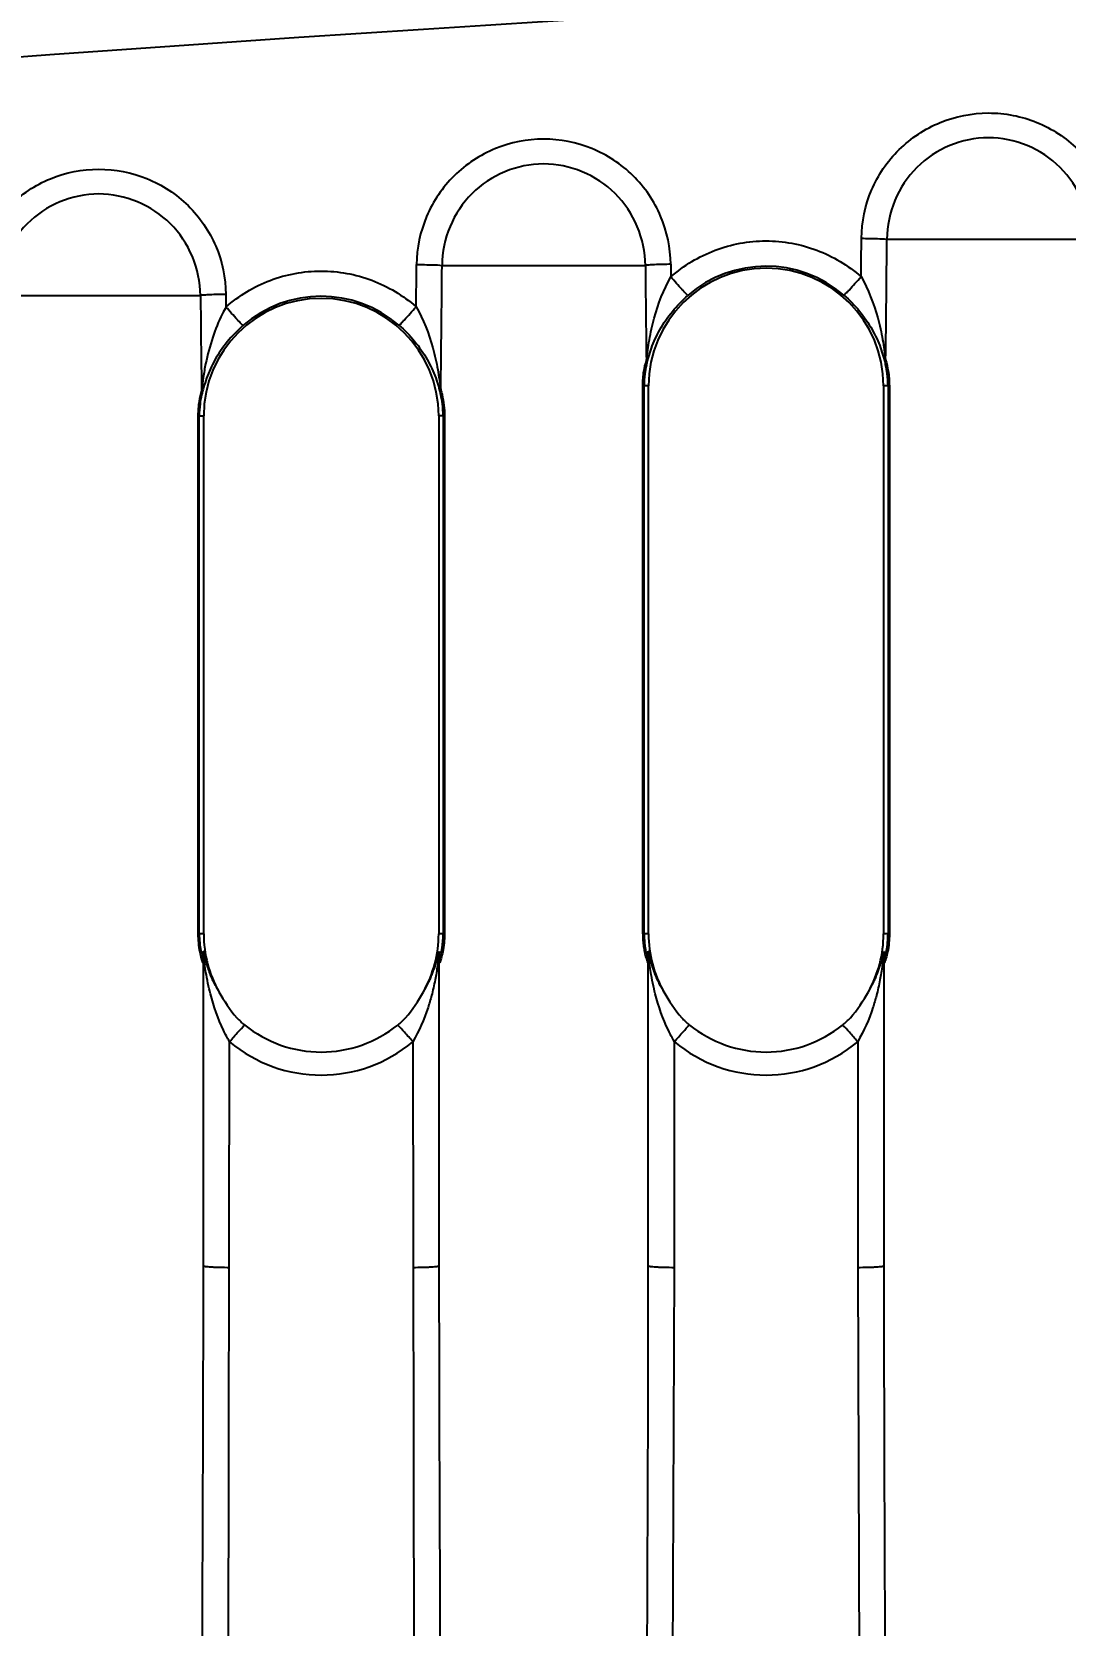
# Model space of a CAD drawing. Header units: millimetres. Extents: x 1147 to 12155, y -6137 to -4403.
# Drawn here: x 3959.4 to 3999.1, y -5185.3 to -5124.1 of the extents above; entities that cross this region are included whole.
import ezdxf

# ---------------------------------------------------------------- set-up
doc = ezdxf.new("R2010")
doc.units = ezdxf.units.MM
doc.header["$LTSCALE"] = 16.335
doc.header["$PDMODE"] = 3
doc.header["$PDSIZE"] = 0.3125
doc.linetypes.add('HIDDEN', pattern=[0.2, 0.1, -0.1])
doc.layers.get('0').update_dxf_attribs({"linetype": 'CONTINUOUS'})
doc.layers.get('Defpoints').update_dxf_attribs({"linetype": 'CONTINUOUS'})
doc.layers.add('DEFAULT_2', color=8, linetype='HIDDEN')
doc.styles.get("Standard").update_dxf_attribs({"font": 'txt', "width": 0.8})
doc.dimstyles.get("Standard").update_dxf_attribs({"dimtxt": 0.15625, "dimasz": 0.1875, "dimexe": 0.125, "dimexo": 0.0625, "dimtad": 0, "dimtih": 1, "dimtoh": 1, "dimdsep": 46, "dimtxsty": 'Standard', "dimcen": 0.09, "dimadec": 0, "dimazin": 0, "dimtp": 0.01, "dimtm": 0.01, "dimtfac": 1, "dimtofl": 0, "dimtmove": 0, "dimatfit": 3, "dimfxl": 0, "dimtolj": 1, "dimarcsym": 0})

# ---------------------------------------------------------------- blocks, each defined once
blk = doc.blocks.new('*D715')
at = {"color": 4, "lineweight": -2}
blk.add_line((3856.578, -5108.772), (3814.98, -5108.772), dxfattribs=at)
at = {"layer": 'Defpoints', "color": 0}
for p in [(3814.98, -5108.772), (3856.641, -5108.772), (4103.729, -5263.772)]:
    blk.add_point(p, dxfattribs=at)
at = {"color": 6, "insert": (3801.113, -5108.772), "char_height": 8, "attachment_point": 5}
blk.add_mtext('\\A1;155.00', dxfattribs=at)
blk = doc.blocks.new('*D716')
at = {"color": 4, "lineweight": -2}
blk.add_line((3858.666, -5058.772), (3814.98, -5058.772), dxfattribs=at)
at = {"layer": 'Defpoints', "color": 0}
for p in [(3814.98, -5058.772), (3858.729, -5058.772), (4103.729, -5263.772)]:
    blk.add_point(p, dxfattribs=at)
at = {"color": 6, "insert": (3800.58, -5058.772), "char_height": 8, "attachment_point": 5}
blk.add_mtext('\\A1;205.00', dxfattribs=at)
blk = doc.blocks.new('*D721')
at = {"color": 4, "lineweight": -2}
blk.add_line((3858.729, -5054.498), (3858.729, -5013.344), dxfattribs=at)
at = {"layer": 'Defpoints', "color": 0}
for p in [(3858.729, -5013.344), (3858.729, -5054.56), (4103.729, -5263.772)]:
    blk.add_point(p, dxfattribs=at)
at = {"color": 6, "insert": (3858.729, -4998.41), "char_height": 8, "attachment_point": 5, "rotation": 90}
blk.add_mtext('\\A1;245.00', dxfattribs=at)

msp = doc.modelspace()

# ---------------------------------------------------------------- linework, layer by layer
at = {"color": 7, "linetype": 'Continuous'}
for p, q in [((3992.236, -5132.028), (4000.048, -5132.028)), ((3975.143, -5133.034), (3982.955, -5133.034)), ((3983.93, -5132.992), (3983.935, -5133.476)), ((3958.05, -5134.19), (3965.862, -5134.19)), ((3966.837, -5134.148), (3966.841, -5134.634)), ((3982.856, -5158.724), (3982.856, -5137.659)), ((3983.08, -5137.659), (3982.856, -5137.659)), ((3982.908, -5158.724), (3982.908, -5137.659)), ((3983.08, -5158.724), (3983.08, -5137.659)), ((3992.107, -5137.659), (3992.107, -5158.724)), ((3992.331, -5137.659), (3992.107, -5137.659)), ((3992.279, -5137.659), (3992.279, -5158.724)), ((3992.331, -5137.659), (3992.331, -5158.724)), ((3965.763, -5138.815), (3965.763, -5158.724)), ((3965.763, -5138.815), (3965.986, -5138.815)), ((3965.815, -5158.724), (3965.815, -5138.815)), ((3965.986, -5158.724), (3965.986, -5138.815)), ((3975.014, -5138.815), (3975.014, -5158.724)), ((3975.238, -5138.815), (3975.014, -5138.815)), ((3975.186, -5138.815), (3975.186, -5158.724)), ((3975.238, -5138.815), (3975.238, -5158.724)), ((3965.986, -5158.724), (3965.763, -5158.724)), ((3975.238, -5158.724), (3975.014, -5158.724)), ((3983.08, -5158.724), (3982.856, -5158.724)), ((3992.331, -5158.724), (3992.107, -5158.724)), ((3965.975, -5171.486), (3965.975, -5159.543)), ((3975.025, -5159.543), (3975.025, -5171.486)), ((3983.069, -5171.486), (3983.069, -5159.543)), ((3992.118, -5159.543), (3992.118, -5171.486)), ((3966.919, -5202.464), (3966.981, -5162.868)), ((3974.019, -5162.867), (3974.081, -5202.464)), ((3984.074, -5171.551), (3984.074, -5162.867)), ((3991.113, -5162.868), (3991.113, -5171.551)), ((3983.994, -5192.144), (3984.074, -5171.551)), ((3991.113, -5171.551), (3991.193, -5192.144))]:
    msp.add_line(p, q, dxfattribs=at)
for centre, radius, start, end in [((4103.729, -7118.947), 1999.166, 85.604565, 94.395435), ((3607.441, -5128.441), 383.833, 359.24952, 359.4696), ((3310.226, -5126.984), 682.029, 359.186287, 359.576278), ((3588.109, -5129.421), 386.072, 359.2278, 359.46887), ((3283.738, -5127.944), 691.424, 359.181435, 359.578263), ((4666.552, -5127.293), 683.621, 180.481176, 180.787385), ((3987.594, -5137.659), 4.514, 0, 180), ((3987.593, -5137.647), 4.581, 49.22986, 130.97117), ((4659.041, -5128.295), 693.203, 180.487246, 180.789059), ((3970.5, -5138.815), 4.514, 0, 180), ((3970.499, -5138.803), 4.581, 49.25667, 130.97803), ((3970.5, -5158.724), 4.514, 180, 209.49636), ((3970.5, -5158.724), 4.514, 330.52448, 0), ((3987.594, -5158.724), 4.514, 180, 209.49636), ((3987.594, -5158.724), 4.514, 330.52448, 0), ((3942.024, -5158.64), 23.951, 357.63078, 357.9937), ((3941.755, -5158.632), 24.22, 357.99624, 358.19287), ((3998.81, -5158.646), 23.784, 181.80586, 182.19329), ((3959.118, -5158.64), 23.951, 357.63078, 357.9937), ((3958.849, -5158.632), 24.22, 357.99624, 358.19287), ((4015.903, -5158.646), 23.784, 181.80586, 182.19329), ((3965.033, -5159.827), 0.942, 4.03262, 12.04806), ((3975.967, -5159.827), 0.942, 167.95406, 175.97322), ((4000.931, -5158.563), 25.907, 182.19787, 182.36149), ((3982.127, -5159.827), 0.942, 4.03262, 12.04806), ((3993.06, -5159.827), 0.942, 167.95406, 175.97322), ((4018.024, -5158.563), 25.907, 182.19787, 182.36149), ((3970.664, -5158.509), 4.763, 207.40745, 210.77484), ((3970.436, -5158.562), 4.65, 329.16958, 334.20287), ((3987.758, -5158.509), 4.763, 207.40745, 210.77484), ((3987.53, -5158.562), 4.65, 329.16958, 334.20287), ((3970.5, -5158.675), 5.474, 229.99069, 310.01103), ((3987.594, -5158.675), 5.474, 229.98876, 310.0094)]:
    msp.add_arc(centre, radius, start, end, dxfattribs=at)
for points, knots in [([(3991.258, -5131.994), (3991.268, -5131.365), (3991.463, -5130.407), (3992.073, -5129.295), (3992.887, -5128.32), (3994.238, -5127.427), (3995.826, -5127.116), (3997.09, -5127.239), (3998.307, -5127.601), (3999.661, -5128.49), (4000.753, -5130.087), (4001.016, -5131.358), (4001.022, -5131.988)], [0, 0, 0, 0, 0.124827, 0.187561, 0.250287, 0.375164, 0.500026, 0.562762, 0.625497, 0.750359, 0.875208, 1, 1, 1, 1]), ([(3983.93, -5132.992), (3983.924, -5132.363), (3983.659, -5131.092), (3982.566, -5129.494), (3980.947, -5128.429), (3979.045, -5128.059), (3977.144, -5128.433), (3975.526, -5129.501), (3974.435, -5131.1), (3974.171, -5132.371), (3974.165, -5133)], [0, 0, 0, 0, 0.12495, 0.249941, 0.374962, 0.499983, 0.625006, 0.750029, 0.875025, 1, 1, 1, 1]), ([(4000.048, -5132.028), (4000.043, -5131.52), (3999.826, -5130.498), (3998.965, -5129.197), (3997.663, -5128.341), (3996.137, -5128.023), (3994.612, -5128.342), (3993.312, -5129.2), (3992.455, -5130.501), (3992.24, -5131.521), (3992.236, -5132.028)], [0, 0, 0, 0, 0.125395, 0.25051, 0.3755, 0.500289, 0.625066, 0.749964, 0.874886, 1, 1, 1, 1]), ([(3957.071, -5134.157), (3957.077, -5133.527), (3957.34, -5132.257), (3958.433, -5130.66), (3960.048, -5129.59), (3961.949, -5129.215), (3963.852, -5129.584), (3965.472, -5130.649), (3966.566, -5132.247), (3966.831, -5133.518), (3966.837, -5134.148)], [0, 0, 0, 0, 0.124924, 0.249823, 0.374827, 0.499874, 0.624921, 0.749963, 0.874986, 1, 1, 1, 1]), ([(3982.955, -5133.034), (3982.95, -5132.525), (3982.733, -5131.504), (3981.872, -5130.203), (3980.569, -5129.346), (3979.044, -5129.029), (3977.519, -5129.348), (3976.219, -5130.206), (3975.362, -5131.507), (3975.147, -5132.527), (3975.143, -5133.034)], [0, 0, 0, 0, 0.125397, 0.250517, 0.375515, 0.500308, 0.625087, 0.749981, 0.874892, 1, 1, 1, 1]), ([(3965.862, -5134.19), (3965.857, -5133.682), (3965.639, -5132.66), (3964.778, -5131.359), (3963.476, -5130.503), (3961.95, -5130.185), (3960.425, -5130.504), (3959.125, -5131.362), (3958.268, -5132.663), (3958.054, -5133.683), (3958.05, -5134.19)], [0, 0, 0, 0, 0.125398, 0.250525, 0.37553, 0.500329, 0.625107, 0.749995, 0.874898, 1, 1, 1, 1]), ([(3983.935, -5133.476), (3984.432, -5133.04), (3985.593, -5132.338), (3987.587, -5131.974), (3989.581, -5132.335), (3990.744, -5133.033), (3991.242, -5133.468)], [0, 0, 0, 0, 0.249977, 0.500021, 0.750057, 1, 1, 1, 1]), ([(3991.258, -5131.994), (3991.465, -5131.996), (3991.791, -5132.006), (3992.118, -5132.011), (3992.236, -5132.028)], [0, 0, 0, 0, 0.634543, 1, 1, 1, 1]), ([(3974.165, -5133), (3974.372, -5133.002), (3974.697, -5133.012), (3975.025, -5133.017), (3975.143, -5133.034)], [0, 0, 0, 0, 0.634481, 1, 1, 1, 1]), ([(3983.93, -5132.993), (3983.724, -5132.995), (3983.442, -5132.999), (3983.117, -5133.018), (3982.998, -5133.026), (3982.955, -5133.034)], [0, 0, 0, 0, 0.633366, 0.866805, 1, 1, 1, 1]), ([(3966.841, -5134.634), (3967.338, -5134.197), (3968.499, -5133.496), (3970.492, -5133.131), (3972.486, -5133.492), (3973.648, -5134.19), (3974.146, -5134.624)], [0, 0, 0, 0, 0.249978, 0.500023, 0.750061, 1, 1, 1, 1]), ([(3982.996, -5136.687), (3983.027, -5136.424), (3983.1, -5135.876), (3983.346, -5134.782), (3983.654, -5133.971), (3983.935, -5133.476)], [0, 0, 0, 0, 0.236392, 0.49271, 1, 1, 1, 1]), ([(3984.589, -5134.188), (3984.58, -5134.185), (3984.557, -5134.16), (3984.51, -5134.116), (3984.444, -5134.045), (3984.321, -5133.913), (3984.149, -5133.721), (3984.007, -5133.559), (3983.935, -5133.476)], [0, 0, 0, 0, 0.030861, 0.099402, 0.201469, 0.33276, 0.657763, 1, 1, 1, 1]), ([(3990.584, -5134.178), (3990.593, -5134.175), (3990.614, -5134.153), (3990.658, -5134.115), (3990.721, -5134.049), (3990.842, -5133.921), (3991.018, -5133.724), (3991.165, -5133.557), (3991.242, -5133.468)], [0, 0, 0, 0, 0.02761, 0.089183, 0.183594, 0.309497, 0.637711, 1, 1, 1, 1]), ([(3991.242, -5133.468), (3991.524, -5133.962), (3991.834, -5134.772), (3992.081, -5135.864), (3992.153, -5136.41), (3992.186, -5136.67)], [0, 0, 0, 0, 0.508347, 0.765178, 1, 1, 1, 1]), ([(3966.837, -5134.148), (3966.631, -5134.15), (3966.348, -5134.155), (3966.024, -5134.174), (3965.905, -5134.182), (3965.862, -5134.19)], [0, 0, 0, 0, 0.633466, 0.866877, 1, 1, 1, 1]), ([(3982.998, -5136.859), (3983.053, -5136.642), (3983.183, -5136.176), (3983.624, -5135.218), (3984.16, -5134.561), (3984.589, -5134.188)], [0, 0, 0, 0, 0.213282, 0.459553, 1, 1, 1, 1]), ([(3990.584, -5134.178), (3991.016, -5134.55), (3991.555, -5135.208), (3991.999, -5136.165), (3992.129, -5136.631), (3992.186, -5136.845)], [0, 0, 0, 0, 0.541869, 0.78862, 1, 1, 1, 1]), ([(3966.841, -5134.634), (3966.791, -5134.723), (3966.593, -5135.097), (3966.434, -5135.49), (3966.333, -5135.793)], [0, 0, 0, 0, 0.244032, 1, 1, 1, 1]), ([(3967.495, -5135.345), (3967.486, -5135.341), (3967.464, -5135.316), (3967.417, -5135.273), (3967.35, -5135.201), (3967.227, -5135.07), (3967.056, -5134.878), (3966.914, -5134.717), (3966.841, -5134.634)], [0, 0, 0, 0, 0.030914, 0.099545, 0.201705, 0.333053, 0.657983, 1, 1, 1, 1]), ([(3973.489, -5135.333), (3973.498, -5135.331), (3973.519, -5135.309), (3973.562, -5135.271), (3973.626, -5135.204), (3973.747, -5135.076), (3973.923, -5134.88), (3974.07, -5134.713), (3974.146, -5134.624)], [0, 0, 0, 0, 0.027665, 0.089254, 0.183664, 0.30955, 0.637713, 1, 1, 1, 1]), ([(3974.146, -5134.624), (3974.428, -5135.118), (3974.738, -5135.928), (3974.986, -5137.018), (3975.058, -5137.562), (3975.091, -5137.822)], [0, 0, 0, 0, 0.508656, 0.765629, 1, 1, 1, 1]), ([(3967.495, -5135.345), (3967.274, -5135.537), (3966.875, -5135.95), (3966.409, -5136.639), (3966.132, -5137.241), (3965.985, -5137.7), (3965.932, -5137.917), (3965.905, -5138.014)], [0, 0, 0, 0, 0.278654, 0.542179, 0.787449, 0.904659, 1, 1, 1, 1]), ([(3973.489, -5135.333), (3973.92, -5135.705), (3974.46, -5136.363), (3974.904, -5137.32), (3975.035, -5137.784), (3975.091, -5137.998)], [0, 0, 0, 0, 0.542254, 0.789136, 1, 1, 1, 1]), ([(3966.333, -5135.793), (3966.221, -5136.13), (3966.088, -5136.644), (3965.963, -5137.332), (3965.926, -5137.674), (3965.903, -5137.841)], [0, 0, 0, 0, 0.507878, 0.758462, 1, 1, 1, 1]), ([(3982.856, -5137.659), (3982.86, -5137.472), (3982.877, -5137.143), (3982.956, -5136.823), (3982.996, -5136.687)], [0, 0, 0, 0, 0.569472, 1, 1, 1, 1]), ([(3982.998, -5136.859), (3982.969, -5136.973), (3982.927, -5137.24), (3982.908, -5137.508), (3982.908, -5137.659)], [0, 0, 0, 0, 0.438364, 1, 1, 1, 1]), ([(3992.186, -5136.67), (3992.227, -5136.806), (3992.308, -5137.132), (3992.328, -5137.467), (3992.331, -5137.659)], [0, 0, 0, 0, 0.425763, 1, 1, 1, 1]), ([(3992.279, -5137.659), (3992.279, -5137.504), (3992.259, -5137.231), (3992.216, -5136.96), (3992.186, -5136.845)], [0, 0, 0, 0, 0.566417, 1, 1, 1, 1]), ([(3965.903, -5137.841), (3965.861, -5137.977), (3965.785, -5138.298), (3965.766, -5138.627), (3965.763, -5138.815)], [0, 0, 0, 0, 0.430296, 1, 1, 1, 1]), ([(3965.905, -5138.014), (3965.876, -5138.128), (3965.834, -5138.395), (3965.815, -5138.664), (3965.815, -5138.815)], [0, 0, 0, 0, 0.437848, 1, 1, 1, 1]), ([(3975.091, -5137.822), (3975.111, -5137.881), (3975.201, -5138.204), (3975.238, -5138.542), (3975.238, -5138.815)], [0, 0, 0, 0, 0.184598, 1, 1, 1, 1]), ([(3975.186, -5138.815), (3975.186, -5138.659), (3975.165, -5138.385), (3975.122, -5138.113), (3975.091, -5137.998)], [0, 0, 0, 0, 0.567677, 1, 1, 1, 1]), ([(3965.763, -5158.724), (3965.763, -5158.956), (3965.792, -5159.277), (3965.882, -5159.637), (3965.925, -5159.77), (3965.948, -5159.817)], [0, 0, 0, 0, 0.62494, 0.858559, 1, 1, 1, 1]), ([(3965.815, -5158.724), (3965.815, -5158.836), (3965.823, -5159.001), (3965.846, -5159.211), (3965.867, -5159.35), (3965.89, -5159.465), (3965.91, -5159.557), (3965.931, -5159.609), (3965.94, -5159.644), (3965.949, -5159.646)], [0, 0, 0, 0, 0.358861, 0.526331, 0.677358, 0.805571, 0.905305, 0.971566, 1, 1, 1, 1]), ([(3975.238, -5158.724), (3975.238, -5158.956), (3975.208, -5159.277), (3975.118, -5159.637), (3975.075, -5159.77), (3975.052, -5159.817)], [0, 0, 0, 0, 0.62537, 0.85881, 1, 1, 1, 1]), ([(3975.161, -5159.149), (3975.165, -5159.115), (3975.179, -5158.974), (3975.186, -5158.832), (3975.186, -5158.724)], [0, 0, 0, 0, 0.240833, 1, 1, 1, 1]), ([(3982.856, -5158.724), (3982.856, -5158.805), (3982.862, -5158.966), (3982.883, -5159.19), (3982.924, -5159.415), (3982.95, -5159.564), (3983.069, -5159.913), (3983.069, -5159.827)], [0, 0, 0, 0, 0.21499, 0.42121, 0.609642, 0.77114, 1, 1, 1, 1]), ([(3982.908, -5158.724), (3982.908, -5158.836), (3982.916, -5159.001), (3982.94, -5159.211), (3982.96, -5159.35), (3982.983, -5159.465), (3983.004, -5159.557), (3983.024, -5159.609), (3983.034, -5159.644), (3983.042, -5159.646)], [0, 0, 0, 0, 0.358861, 0.526331, 0.677358, 0.805571, 0.905305, 0.971566, 1, 1, 1, 1]), ([(3992.331, -5158.724), (3992.331, -5158.956), (3992.301, -5159.277), (3992.212, -5159.637), (3992.169, -5159.77), (3992.146, -5159.817)], [0, 0, 0, 0, 0.62537, 0.85881, 1, 1, 1, 1]), ([(3992.254, -5159.149), (3992.258, -5159.115), (3992.272, -5158.974), (3992.279, -5158.832), (3992.279, -5158.724)], [0, 0, 0, 0, 0.240833, 1, 1, 1, 1]), ([(3966.244, -5161.032), (3966.209, -5160.896), (3966.148, -5160.636), (3966.067, -5160.172), (3966.033, -5159.981), (3965.975, -5159.455), (3965.975, -5159.543)], [0, 0, 0, 0, 0.277863, 0.553857, 0.825932, 1, 1, 1, 1]), ([(3975.025, -5159.543), (3975.025, -5159.493), (3974.982, -5159.81), (3974.971, -5159.926), (3974.926, -5160.231), (3974.894, -5160.402), (3974.877, -5160.492)], [0, 0, 0, 0, 0.153621, 0.431395, 0.714866, 1, 1, 1, 1]), ([(3975.046, -5159.63), (3975.046, -5159.636), (3975.048, -5159.654), (3975.074, -5159.616), (3975.083, -5159.565), (3975.115, -5159.455), (3975.139, -5159.315), (3975.154, -5159.207), (3975.161, -5159.149)], [0, 0, 0, 0, 0.031532, 0.058615, 0.179548, 0.387287, 0.666665, 1, 1, 1, 1]), ([(3983.338, -5161.032), (3983.303, -5160.896), (3983.241, -5160.636), (3983.16, -5160.172), (3983.126, -5159.981), (3983.069, -5159.455), (3983.069, -5159.543)], [0, 0, 0, 0, 0.277863, 0.553857, 0.825932, 1, 1, 1, 1]), ([(3992.118, -5159.543), (3992.118, -5159.493), (3992.075, -5159.81), (3992.064, -5159.926), (3992.019, -5160.231), (3991.988, -5160.402), (3991.97, -5160.492)], [0, 0, 0, 0, 0.153621, 0.431395, 0.714866, 1, 1, 1, 1]), ([(3992.139, -5159.63), (3992.139, -5159.636), (3992.142, -5159.654), (3992.168, -5159.616), (3992.177, -5159.565), (3992.209, -5159.455), (3992.232, -5159.315), (3992.248, -5159.207), (3992.254, -5159.149)], [0, 0, 0, 0, 0.031532, 0.058615, 0.179548, 0.387287, 0.666665, 1, 1, 1, 1]), ([(3965.948, -5159.817), (3965.953, -5159.828), (3965.967, -5159.865), (3965.975, -5159.834), (3965.975, -5159.827)], [0, 0, 0, 0, 0.6255, 1, 1, 1, 1]), ([(3975.052, -5159.817), (3975.047, -5159.828), (3975.033, -5159.865), (3975.025, -5159.834), (3975.025, -5159.827)], [0, 0, 0, 0, 0.623231, 1, 1, 1, 1]), ([(3992.146, -5159.817), (3992.141, -5159.828), (3992.127, -5159.865), (3992.118, -5159.834), (3992.118, -5159.827)], [0, 0, 0, 0, 0.623231, 1, 1, 1, 1]), ([(3966.981, -5162.868), (3966.896, -5162.725), (3966.584, -5162.141), (3966.367, -5161.511), (3966.244, -5161.032)], [0, 0, 0, 0, 0.251672, 1, 1, 1, 1]), ([(3966.572, -5160.947), (3966.771, -5161.3), (3967.058, -5161.769), (3967.454, -5162.142), (3967.56, -5162.227)], [0, 0, 0, 0, 0.7496, 1, 1, 1, 1]), ([(3973.44, -5162.227), (3973.546, -5162.142), (3973.942, -5161.768), (3974.23, -5161.299), (3974.43, -5160.945)], [0, 0, 0, 0, 0.250413, 1, 1, 1, 1]), ([(3974.74, -5161.096), (3974.699, -5161.25), (3974.52, -5161.862), (3974.262, -5162.454), (3974.019, -5162.868)], [0, 0, 0, 0, 0.248534, 1, 1, 1, 1]), ([(3984.074, -5162.868), (3983.989, -5162.725), (3983.678, -5162.141), (3983.46, -5161.511), (3983.338, -5161.032)], [0, 0, 0, 0, 0.251672, 1, 1, 1, 1]), ([(3983.665, -5160.947), (3983.865, -5161.3), (3984.152, -5161.769), (3984.548, -5162.142), (3984.654, -5162.227)], [0, 0, 0, 0, 0.7496, 1, 1, 1, 1]), ([(3990.534, -5162.227), (3990.64, -5162.142), (3991.036, -5161.768), (3991.323, -5161.299), (3991.523, -5160.945)], [0, 0, 0, 0, 0.250413, 1, 1, 1, 1]), ([(3991.833, -5161.096), (3991.792, -5161.25), (3991.613, -5161.862), (3991.356, -5162.454), (3991.113, -5162.868)], [0, 0, 0, 0, 0.248534, 1, 1, 1, 1]), ([(3966.981, -5162.868), (3967.09, -5162.738), (3967.279, -5162.522), (3967.473, -5162.308), (3967.56, -5162.227)], [0, 0, 0, 0, 0.587437, 1, 1, 1, 1]), ([(3967.56, -5162.227), (3967.972, -5162.557), (3968.912, -5163.083), (3970.5, -5163.357), (3972.088, -5163.083), (3973.029, -5162.556), (3973.44, -5162.227)], [0, 0, 0, 0, 0.250025, 0.5, 0.74997, 1, 1, 1, 1]), ([(3974.019, -5162.868), (3973.915, -5162.744), (3973.726, -5162.527), (3973.533, -5162.313), (3973.44, -5162.227)], [0, 0, 0, 0, 0.561321, 1, 1, 1, 1]), ([(3984.074, -5162.868), (3984.184, -5162.738), (3984.373, -5162.521), (3984.566, -5162.308), (3984.654, -5162.227)], [0, 0, 0, 0, 0.587439, 1, 1, 1, 1]), ([(3984.654, -5162.227), (3985.065, -5162.556), (3986.005, -5163.083), (3987.594, -5163.357), (3989.182, -5163.083), (3990.122, -5162.557), (3990.534, -5162.227)], [0, 0, 0, 0, 0.25003, 0.5, 0.749975, 1, 1, 1, 1]), ([(3991.113, -5162.868), (3991.009, -5162.744), (3990.819, -5162.527), (3990.626, -5162.313), (3990.534, -5162.227)], [0, 0, 0, 0, 0.561321, 1, 1, 1, 1]), ([(3965.975, -5233.441), (3965.975, -5228.28), (3965.925, -5217.954), (3965.881, -5202.464), (3965.925, -5186.973), (3965.975, -5176.647), (3965.975, -5171.486)], [0, 0, 0, 0, 0.249913, 0.5, 0.750087, 1, 1, 1, 1]), ([(3966.981, -5171.551), (3966.848, -5171.551), (3966.658, -5171.549), (3966.421, -5171.541), (3966.277, -5171.533), (3966.161, -5171.524), (3966.065, -5171.515), (3966.015, -5171.503), (3965.976, -5171.495), (3965.975, -5171.486)], [0, 0, 0, 0, 0.395335, 0.561502, 0.70304, 0.821266, 0.913141, 0.97432, 1, 1, 1, 1]), ([(3975.025, -5171.486), (3975.024, -5171.495), (3974.985, -5171.503), (3974.935, -5171.515), (3974.84, -5171.524), (3974.723, -5171.533), (3974.579, -5171.541), (3974.342, -5171.549), (3974.153, -5171.551), (3974.019, -5171.551)], [0, 0, 0, 0, 0.02568, 0.086859, 0.178734, 0.29696, 0.438498, 0.604665, 1, 1, 1, 1]), ([(3975.025, -5171.486), (3975.025, -5176.647), (3975.075, -5186.973), (3975.12, -5202.464), (3975.075, -5217.954), (3975.025, -5228.28), (3975.025, -5233.441)], [0, 0, 0, 0, 0.249914, 0.5, 0.750086, 1, 1, 1, 1]), ([(3982.996, -5195.458), (3983, -5193.46), (3983.025, -5185.469), (3983.069, -5177.478), (3983.069, -5171.486)], [0, 0, 0, 0, 0.250107, 1, 1, 1, 1]), ([(3984.074, -5171.551), (3983.941, -5171.551), (3983.751, -5171.549), (3983.514, -5171.541), (3983.371, -5171.533), (3983.255, -5171.524), (3983.159, -5171.515), (3983.109, -5171.504), (3983.069, -5171.495), (3983.069, -5171.486)], [0, 0, 0, 0, 0.395412, 0.563607, 0.702965, 0.819148, 0.912944, 0.974855, 1, 1, 1, 1]), ([(3992.118, -5171.486), (3992.118, -5171.495), (3992.079, -5171.504), (3992.028, -5171.515), (3991.932, -5171.524), (3991.817, -5171.533), (3991.673, -5171.541), (3991.437, -5171.549), (3991.246, -5171.551), (3991.113, -5171.551)], [0, 0, 0, 0, 0.025145, 0.087056, 0.180852, 0.297035, 0.436393, 0.604588, 1, 1, 1, 1]), ([(3992.118, -5171.486), (3992.118, -5173.483), (3992.135, -5181.474), (3992.178, -5189.464), (3992.191, -5195.458)], [0, 0, 0, 0, 0.249867, 1, 1, 1, 1])]:
    msp.add_open_spline(points, degree=3, knots=knots, dxfattribs=at)
for points in [[(3982.998, -5136.859), (3983.005, -5136.802), (3983.004, -5136.744), (3982.996, -5136.687)], [(3992.186, -5136.845), (3992.178, -5136.788), (3992.178, -5136.728), (3992.186, -5136.67)], [(3965.903, -5137.841), (3965.911, -5137.898), (3965.912, -5137.957), (3965.905, -5138.014)], [(3975.091, -5137.998), (3975.083, -5137.94), (3975.084, -5137.88), (3975.091, -5137.822)], [(3974.877, -5160.492), (3974.837, -5160.695), (3974.792, -5160.897), (3974.74, -5161.096)], [(3991.97, -5160.492), (3991.931, -5160.695), (3991.886, -5160.897), (3991.833, -5161.096)]]:
    msp.add_open_spline(points, degree=3, dxfattribs=at)
at = {"layer": 'DEFAULT_2', "color": 8, "linetype": 'HIDDEN'}
for centre, radius, start, end in [((3965.081, -5159.543), 0.894, 0.01215, 9.47304), ((3975.919, -5159.543), 0.894, 170.53079, 179.98784), ((3982.175, -5159.543), 0.894, 0.01215, 9.47304), ((3993.013, -5159.543), 0.894, 170.53079, 179.98784), ((3965.039, -5159.827), 0.936, 0.00539, 4.03262), ((3975.961, -5159.827), 0.936, 175.97322, 179.99972), ((3982.133, -5159.827), 0.936, 0.00539, 4.03262), ((3993.055, -5159.827), 0.936, 175.97322, 179.99972)]:
    msp.add_arc(centre, radius, start, end, dxfattribs=at)
for points, knots in [([(3966.435, -5160.702), (3966.368, -5160.573), (3966.252, -5160.328), (3966.099, -5159.878), (3966.054, -5159.733), (3965.965, -5159.344), (3965.963, -5159.396)], [0, 0, 0, 0, 0.314116, 0.614702, 0.888885, 1, 1, 1, 1]), ([(3974.623, -5160.586), (3974.721, -5160.383), (3974.845, -5160.074), (3974.957, -5159.682), (3974.996, -5159.503), (3975.019, -5159.43)], [0, 0, 0, 0, 0.551498, 0.812659, 1, 1, 1, 1]), ([(3975.019, -5159.43), (3975.021, -5159.424), (3975.023, -5159.416), (3975.033, -5159.39), (3975.037, -5159.396)], [0, 0, 0, 0, 0.467825, 1, 1, 1, 1]), ([(3983.529, -5160.702), (3983.462, -5160.573), (3983.345, -5160.328), (3983.193, -5159.878), (3983.148, -5159.733), (3983.058, -5159.344), (3983.057, -5159.396)], [0, 0, 0, 0, 0.314116, 0.614702, 0.888885, 1, 1, 1, 1]), ([(3991.717, -5160.586), (3991.815, -5160.383), (3991.938, -5160.074), (3992.051, -5159.682), (3992.09, -5159.503), (3992.112, -5159.43)], [0, 0, 0, 0, 0.551498, 0.812659, 1, 1, 1, 1]), ([(3992.112, -5159.43), (3992.114, -5159.424), (3992.117, -5159.416), (3992.126, -5159.39), (3992.131, -5159.396)], [0, 0, 0, 0, 0.467825, 1, 1, 1, 1])]:
    msp.add_open_spline(points, degree=3, knots=knots, dxfattribs=at)

# ---------------------------------------------------------------- dimensions: what is measured, and where the dimension line sits
for feature_location, offset, dtype, picture, middle in [((3858.729, -5054.56), (0, 41.216), 1, '*D721', (3858.729, -4998.41)), ((3858.729, -5058.772), (-43.749, 0), 0, '*D716', (3800.58, -5058.772)), ((3856.641, -5108.772), (-41.661, 0), 0, '*D715', (3801.113, -5108.772))]:
    dim = msp.add_ordinate_dim(feature_location=feature_location, offset=offset, dtype=dtype, origin=(4103.729, -5263.772), dimstyle='Standard', override={"dimtxt": 8, "dimasz": 10, "dimgap": 0, "dimtih": 0, "dimtoh": 0, "dimzin": 0, "dimcen": 0, "dimclrd": 4, "dimclre": 4, "dimclrt": 6, "dimadec": 2, "dimtp": 0, "dimtm": 0, "dimtzin": 0})
    dim.commit()
    dim.dimension.update_dxf_attribs({"geometry": picture, "text_midpoint": middle})

doc.saveas('drawing.dxf')
